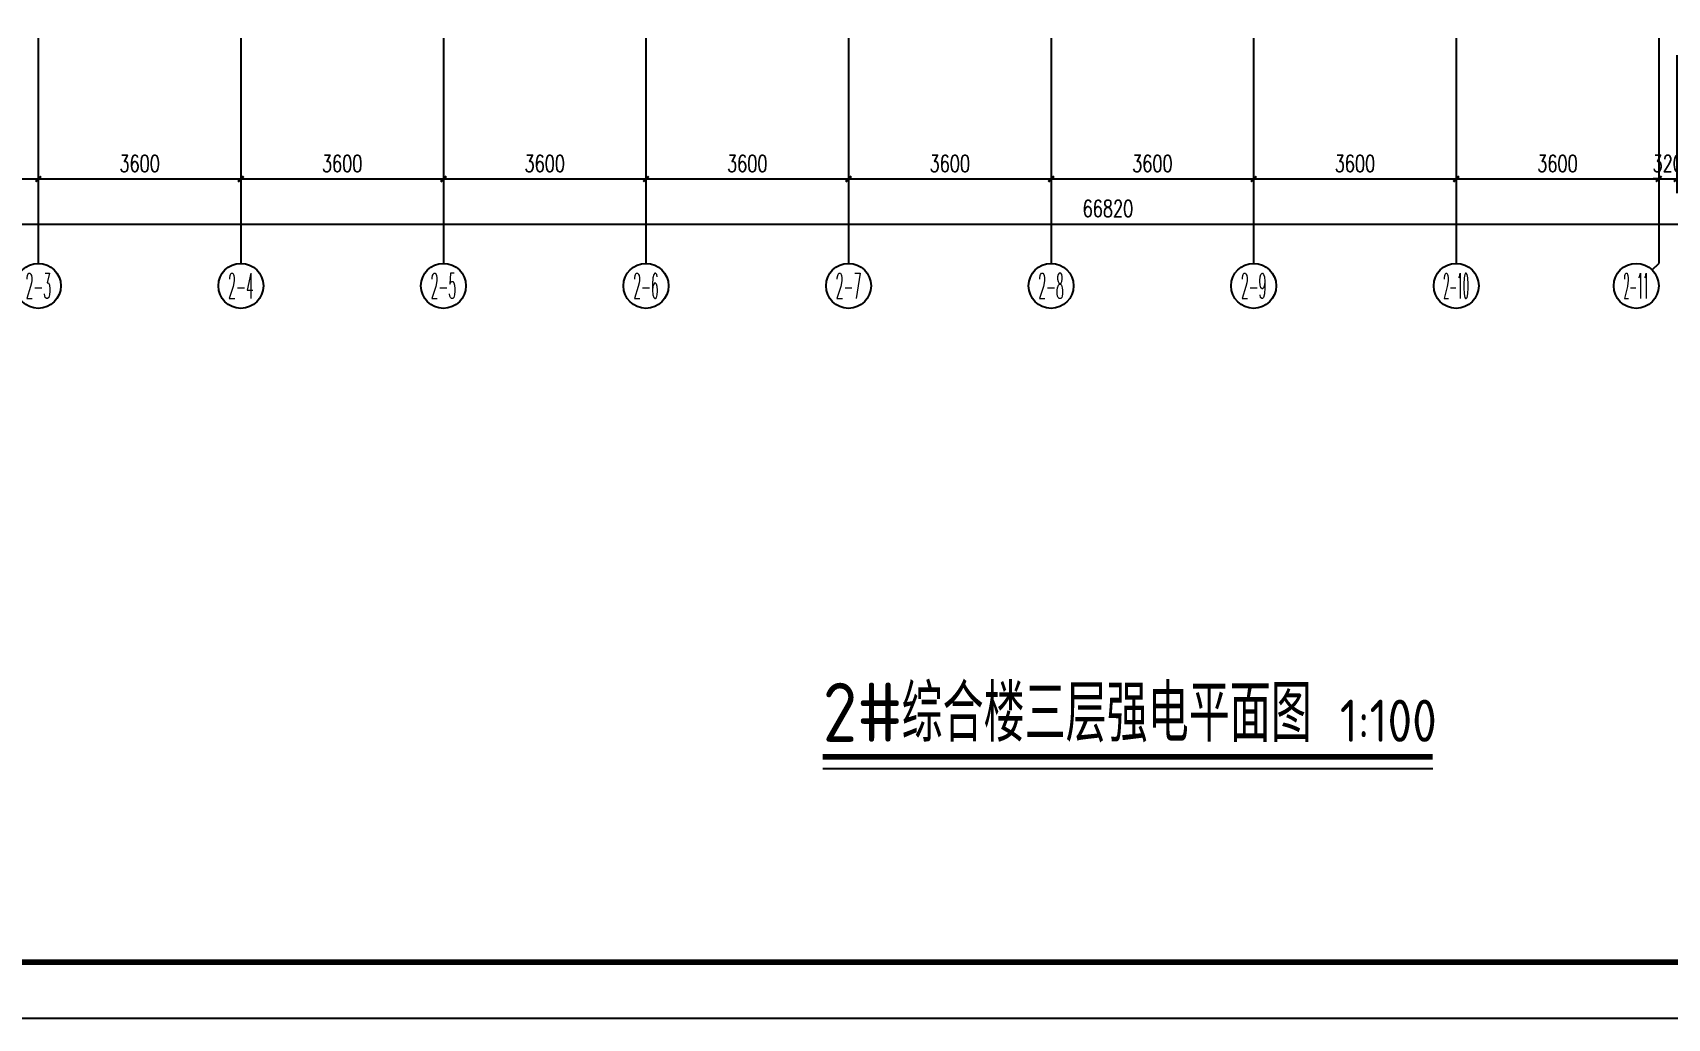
# Model space of a CAD drawing. Extents: x -9422388 to 15610651, y -1992469 to 953794.
# Drawn here: x -2757211 to -2728159, y -224770 to -207251 of the extents above; entities that cross this region are included whole.
import ezdxf
from ezdxf.enums import TextEntityAlignment as Align

# ---------------------------------------------------------------- set-up
doc = ezdxf.new("R2010")
doc.units = 0
doc.header["$LTSCALE"] = 1000
for name, color, linetype in [('A-ANNO-IDEN', 3, 'Continuous'), ('AXIS_TEXT', 7, 'Continuous'), ('PUB_TITLE', 4, 'Continuous')]:
    doc.layers.add(name, color=color, linetype=linetype)
doc.styles.add('_TCH_AXIS', font='COMPLEX', dxfattribs={"bigfont": 'GBCBIG'})
doc.styles.add('_TCH_DIM_T3', font='SIMPLEX', dxfattribs={"width": 0.705882, "bigfont": 'GBCBIG'})
doc.styles.add('COMPLEX', font='COMPLEX')
doc.styles.get("Standard").update_dxf_attribs({"font": 'gbenor.shx', "bigfont": 'gbcbig.shx'})
doc.dimstyles.new('_TCH_ARCH&&100', dxfattribs={"dimtxt": 297.5, "dimasz": 100, "dimexe": 250, "dimexo": 300, "dimgap": 126.25, "dimtad": 1, "dimdec": 0, "dimzin": 0, "dimdsep": 46, "dimtxsty": '_TCH_DIM_T3', "dimblk": 'ARCHTICK', "dimcen": 0.09, "dimclrt": 7, "dimazin": 2, "dimtfac": 1, "dimtdec": 0, "dimtix": 1, "dimtmove": 2, "dimatfit": 3, "dimfxl": 0, "dimtolj": 1, "dimtzin": 0, "dimarcsym": 0})

# ---------------------------------------------------------------- blocks, each defined once
blk = doc.blocks.new('_ArchTick')
at = {"color": 0, "linetype": 'ByBlock', "const_width": 0.4}
blk.add_lwpolyline([(-0.5, -0.5), (0.5, 0.5)], dxfattribs=at)
blk = doc.blocks.new('*D2887')
at = {"color": 0, "lineweight": -2, "transparency": 16777216}
for p, q in [((1579630, -199693), (1579630, -202943)), ((1646450, -199693), (1646450, -202943)), ((1579630, -202693), (1646450, -202693))]:
    blk.add_line(p, q, dxfattribs=at)
at = {"layer": 'Defpoints', "color": 0, "transparency": 16777216}
for p in [(1579630, -199393), (1646450, -199393), (1646450, -202693)]:
    blk.add_point(p, dxfattribs=at)
at = {"color": 0, "lineweight": -2, "transparency": 16777216, "xscale": 100, "yscale": 100, "zscale": 100, "rotation": 180}
blk.add_blockref('_ArchTick', (1579630, -202693), dxfattribs=at)
at = {"color": 0, "lineweight": -2, "transparency": 16777216, "xscale": 100, "yscale": 100, "zscale": 100}
blk.add_blockref('_ArchTick', (1646450, -202693), dxfattribs=at)
at = {"color": 7, "transparency": 16777216, "insert": (1613040, -202418), "char_height": 297.5, "attachment_point": 5, "style": '_TCH_DIM_T3'}
blk.add_mtext('\\A1;66820', dxfattribs=at)
blk = doc.blocks.new('*D2889')
at = {"color": 0, "lineweight": -2, "transparency": 16777216}
for p, q in [((1586830, -199693), (1586830, -202143)), ((1594030, -199693), (1594030, -202143)), ((1586830, -201893), (1594030, -201893))]:
    blk.add_line(p, q, dxfattribs=at)
at = {"layer": 'Defpoints', "color": 0, "transparency": 16777216}
for p in [(1586830, -199393), (1594030, -199393), (1594030, -201893)]:
    blk.add_point(p, dxfattribs=at)
at = {"color": 0, "lineweight": -2, "transparency": 16777216, "xscale": 100, "yscale": 100, "zscale": 100, "rotation": 180}
blk.add_blockref('_ArchTick', (1586830, -201893), dxfattribs=at)
at = {"color": 0, "lineweight": -2, "transparency": 16777216, "xscale": 100, "yscale": 100, "zscale": 100}
blk.add_blockref('_ArchTick', (1594030, -201893), dxfattribs=at)
at = {"color": 7, "transparency": 16777216, "insert": (1590430, -201618), "char_height": 297.5, "attachment_point": 5, "style": '_TCH_DIM_T3'}
blk.add_mtext('\\A1;7200', dxfattribs=at)
blk = doc.blocks.new('*D2890')
at = {"color": 0, "lineweight": -2, "transparency": 16777216}
for p, q in [((1594030, -199693), (1594030, -202143)), ((1597630, -199693), (1597630, -202143)), ((1594030, -201893), (1597630, -201893))]:
    blk.add_line(p, q, dxfattribs=at)
at = {"layer": 'Defpoints', "color": 0, "transparency": 16777216}
for p in [(1594030, -199393), (1597630, -199393), (1597630, -201893)]:
    blk.add_point(p, dxfattribs=at)
at = {"color": 0, "lineweight": -2, "transparency": 16777216, "xscale": 100, "yscale": 100, "zscale": 100, "rotation": 180}
blk.add_blockref('_ArchTick', (1594030, -201893), dxfattribs=at)
at = {"color": 0, "lineweight": -2, "transparency": 16777216, "xscale": 100, "yscale": 100, "zscale": 100}
blk.add_blockref('_ArchTick', (1597630, -201893), dxfattribs=at)
at = {"color": 7, "transparency": 16777216, "insert": (1595830, -201618), "char_height": 297.5, "attachment_point": 5, "style": '_TCH_DIM_T3'}
blk.add_mtext('\\A1;3600', dxfattribs=at)
blk = doc.blocks.new('*D2891')
at = {"color": 0, "lineweight": -2, "transparency": 16777216}
for p, q in [((1597630, -199693), (1597630, -202143)), ((1601230, -199693), (1601230, -202143)), ((1597630, -201893), (1601230, -201893))]:
    blk.add_line(p, q, dxfattribs=at)
at = {"layer": 'Defpoints', "color": 0, "transparency": 16777216}
for p in [(1597630, -199393), (1601230, -199393), (1601230, -201893)]:
    blk.add_point(p, dxfattribs=at)
at = {"color": 0, "lineweight": -2, "transparency": 16777216, "xscale": 100, "yscale": 100, "zscale": 100, "rotation": 180}
blk.add_blockref('_ArchTick', (1597630, -201893), dxfattribs=at)
at = {"color": 0, "lineweight": -2, "transparency": 16777216, "xscale": 100, "yscale": 100, "zscale": 100}
blk.add_blockref('_ArchTick', (1601230, -201893), dxfattribs=at)
at = {"color": 7, "transparency": 16777216, "insert": (1599430, -201618), "char_height": 297.5, "attachment_point": 5, "style": '_TCH_DIM_T3'}
blk.add_mtext('\\A1;3600', dxfattribs=at)
blk = doc.blocks.new('*D2892')
at = {"color": 0, "lineweight": -2, "transparency": 16777216}
for p, q in [((1601230, -199693), (1601230, -202143)), ((1604830, -199693), (1604830, -202143)), ((1601230, -201893), (1604830, -201893))]:
    blk.add_line(p, q, dxfattribs=at)
at = {"layer": 'Defpoints', "color": 0, "transparency": 16777216}
for p in [(1601230, -199393), (1604830, -199393), (1604830, -201893)]:
    blk.add_point(p, dxfattribs=at)
at = {"color": 0, "lineweight": -2, "transparency": 16777216, "xscale": 100, "yscale": 100, "zscale": 100, "rotation": 180}
blk.add_blockref('_ArchTick', (1601230, -201893), dxfattribs=at)
at = {"color": 0, "lineweight": -2, "transparency": 16777216, "xscale": 100, "yscale": 100, "zscale": 100}
blk.add_blockref('_ArchTick', (1604830, -201893), dxfattribs=at)
at = {"color": 7, "transparency": 16777216, "insert": (1603030, -201618), "char_height": 297.5, "attachment_point": 5, "style": '_TCH_DIM_T3'}
blk.add_mtext('\\A1;3600', dxfattribs=at)
blk = doc.blocks.new('*D2893')
at = {"color": 0, "lineweight": -2, "transparency": 16777216}
for p, q in [((1604830, -199693), (1604830, -202143)), ((1608430, -199693), (1608430, -202143)), ((1604830, -201893), (1608430, -201893))]:
    blk.add_line(p, q, dxfattribs=at)
at = {"layer": 'Defpoints', "color": 0, "transparency": 16777216}
for p in [(1604830, -199393), (1608430, -199393), (1608430, -201893)]:
    blk.add_point(p, dxfattribs=at)
at = {"color": 0, "lineweight": -2, "transparency": 16777216, "xscale": 100, "yscale": 100, "zscale": 100, "rotation": 180}
blk.add_blockref('_ArchTick', (1604830, -201893), dxfattribs=at)
at = {"color": 0, "lineweight": -2, "transparency": 16777216, "xscale": 100, "yscale": 100, "zscale": 100}
blk.add_blockref('_ArchTick', (1608430, -201893), dxfattribs=at)
at = {"color": 7, "transparency": 16777216, "insert": (1606630, -201618), "char_height": 297.5, "attachment_point": 5, "style": '_TCH_DIM_T3'}
blk.add_mtext('\\A1;3600', dxfattribs=at)
blk = doc.blocks.new('*D2894')
at = {"color": 0, "lineweight": -2, "transparency": 16777216}
for p, q in [((1608430, -199693), (1608430, -202143)), ((1612030, -199693), (1612030, -202143)), ((1608430, -201893), (1612030, -201893))]:
    blk.add_line(p, q, dxfattribs=at)
at = {"layer": 'Defpoints', "color": 0, "transparency": 16777216}
for p in [(1608430, -199393), (1612030, -199393), (1612030, -201893)]:
    blk.add_point(p, dxfattribs=at)
at = {"color": 0, "lineweight": -2, "transparency": 16777216, "xscale": 100, "yscale": 100, "zscale": 100, "rotation": 180}
blk.add_blockref('_ArchTick', (1608430, -201893), dxfattribs=at)
at = {"color": 0, "lineweight": -2, "transparency": 16777216, "xscale": 100, "yscale": 100, "zscale": 100}
blk.add_blockref('_ArchTick', (1612030, -201893), dxfattribs=at)
at = {"color": 7, "transparency": 16777216, "insert": (1610230, -201618), "char_height": 297.5, "attachment_point": 5, "style": '_TCH_DIM_T3'}
blk.add_mtext('\\A1;3600', dxfattribs=at)
blk = doc.blocks.new('*D2895')
at = {"color": 0, "lineweight": -2, "transparency": 16777216}
for p, q in [((1612030, -199693), (1612030, -202143)), ((1615630, -199693), (1615630, -202143)), ((1612030, -201893), (1615630, -201893))]:
    blk.add_line(p, q, dxfattribs=at)
at = {"layer": 'Defpoints', "color": 0, "transparency": 16777216}
for p in [(1612030, -199393), (1615630, -199393), (1615630, -201893)]:
    blk.add_point(p, dxfattribs=at)
at = {"color": 0, "lineweight": -2, "transparency": 16777216, "xscale": 100, "yscale": 100, "zscale": 100, "rotation": 180}
blk.add_blockref('_ArchTick', (1612030, -201893), dxfattribs=at)
at = {"color": 0, "lineweight": -2, "transparency": 16777216, "xscale": 100, "yscale": 100, "zscale": 100}
blk.add_blockref('_ArchTick', (1615630, -201893), dxfattribs=at)
at = {"color": 7, "transparency": 16777216, "insert": (1613830, -201618), "char_height": 297.5, "attachment_point": 5, "style": '_TCH_DIM_T3'}
blk.add_mtext('\\A1;3600', dxfattribs=at)
blk = doc.blocks.new('*D2896')
at = {"color": 0, "lineweight": -2, "transparency": 16777216}
for p, q in [((1615630, -199693), (1615630, -202143)), ((1619230, -199693), (1619230, -202143)), ((1615630, -201893), (1619230, -201893))]:
    blk.add_line(p, q, dxfattribs=at)
at = {"layer": 'Defpoints', "color": 0, "transparency": 16777216}
for p in [(1615630, -199393), (1619230, -199393), (1619230, -201893)]:
    blk.add_point(p, dxfattribs=at)
at = {"color": 0, "lineweight": -2, "transparency": 16777216, "xscale": 100, "yscale": 100, "zscale": 100, "rotation": 180}
blk.add_blockref('_ArchTick', (1615630, -201893), dxfattribs=at)
at = {"color": 0, "lineweight": -2, "transparency": 16777216, "xscale": 100, "yscale": 100, "zscale": 100}
blk.add_blockref('_ArchTick', (1619230, -201893), dxfattribs=at)
at = {"color": 7, "transparency": 16777216, "insert": (1617430, -201618), "char_height": 297.5, "attachment_point": 5, "style": '_TCH_DIM_T3'}
blk.add_mtext('\\A1;3600', dxfattribs=at)
blk = doc.blocks.new('*D2897')
at = {"color": 0, "lineweight": -2, "transparency": 16777216}
for p, q in [((1619230, -199693), (1619230, -202143)), ((1622830, -199693), (1622830, -202143)), ((1619230, -201893), (1622830, -201893))]:
    blk.add_line(p, q, dxfattribs=at)
at = {"layer": 'Defpoints', "color": 0, "transparency": 16777216}
for p in [(1619230, -199393), (1622830, -199393), (1622830, -201893)]:
    blk.add_point(p, dxfattribs=at)
at = {"color": 0, "lineweight": -2, "transparency": 16777216, "xscale": 100, "yscale": 100, "zscale": 100, "rotation": 180}
blk.add_blockref('_ArchTick', (1619230, -201893), dxfattribs=at)
at = {"color": 0, "lineweight": -2, "transparency": 16777216, "xscale": 100, "yscale": 100, "zscale": 100}
blk.add_blockref('_ArchTick', (1622830, -201893), dxfattribs=at)
at = {"color": 7, "transparency": 16777216, "insert": (1621030, -201618), "char_height": 297.5, "attachment_point": 5, "style": '_TCH_DIM_T3'}
blk.add_mtext('\\A1;3600', dxfattribs=at)
blk = doc.blocks.new('*D2898')
at = {"color": 0, "lineweight": -2, "transparency": 16777216}
for p, q in [((1622830, -199693), (1622830, -202143)), ((1623150, -199693), (1623150, -202143)), ((1622830, -201893), (1622730, -201893)), ((1622830, -201893), (1623150, -201893)), ((1623150, -201893), (1623250, -201893))]:
    blk.add_line(p, q, dxfattribs=at)
at = {"layer": 'Defpoints', "color": 0, "transparency": 16777216}
for p in [(1622830, -199393), (1623150, -199393), (1623150, -201893)]:
    blk.add_point(p, dxfattribs=at)
at = {"color": 0, "lineweight": -2, "transparency": 16777216, "xscale": 100, "yscale": 100, "zscale": 100}
blk.add_blockref('_ArchTick', (1622830, -201893), dxfattribs=at)
at = {"color": 0, "lineweight": -2, "transparency": 16777216, "xscale": 100, "yscale": 100, "zscale": 100, "rotation": 180}
blk.add_blockref('_ArchTick', (1623150, -201893), dxfattribs=at)
at = {"color": 7, "transparency": 16777216, "insert": (1622990, -201618), "char_height": 297.5, "attachment_point": 5, "style": '_TCH_DIM_T3'}
blk.add_mtext('\\A1;320', dxfattribs=at)
blk = doc.blocks.new('_AXISO')
at = {"color": 0}
blk.add_circle((0, 0), 0.5, dxfattribs=at)
at = {"layer": 'AXIS_TEXT', "color": 0, "style": 'COMPLEX', "width": 1.041667}
blk.add_attdef('A', text='', height=0.56, dxfattribs=at).set_placement((-0.25, -0.28), (0.25, -0.28), align=Align.FIT)
blk = doc.blocks.new('542523')
at = {"color": 8}
for p, q in [((1594029.8, -199392.6), (1594029.8, -203392.6)), ((1597629.8, -199392.6), (1597629.8, -203392.6)), ((1601229.8, -199392.6), (1601229.8, -203392.6)), ((1604829.8, -199392.6), (1604829.8, -203392.6)), ((1608429.8, -199392.6), (1608429.8, -203392.6)), ((1612029.8, -199392.6), (1612029.8, -203392.6)), ((1615629.8, -199392.6), (1615629.8, -203392.6)), ((1619229.8, -199392.6), (1619229.8, -203392.6)), ((1622829.8, -199392.6), (1622829.8, -203392.6)), ((1622712.7, -203509.7), (1622829.8, -203392.6))]:
    blk.add_line(p, q, dxfattribs=at)
ref = blk.add_blockref('_AXISO', (1594029.8, -203792.6), dxfattribs=dict(at, xscale=800, yscale=800, zscale=800))
ref.add_attrib('A', '2-3', dxfattribs={"layer": 'AXIS_TEXT', "color": 8, "height": 452.55, "style": '_TCH_AXIS', "width": 0.35}).set_placement((1593803.5, -204018.8), (1594256.1, -204018.8), align=Align.FIT)
ref = blk.add_blockref('_AXISO', (1597629.8, -203792.6), dxfattribs=dict(at, xscale=800, yscale=800, zscale=800))
ref.add_attrib('A', '2-4', dxfattribs={"layer": 'AXIS_TEXT', "color": 8, "height": 452.55, "style": '_TCH_AXIS', "width": 0.33871}).set_placement((1597403.5, -204018.8), (1597856.1, -204018.8), align=Align.FIT)
ref = blk.add_blockref('_AXISO', (1601229.8, -203792.6), dxfattribs=dict(at, xscale=800, yscale=800, zscale=800))
ref.add_attrib('A', '2-5', dxfattribs={"layer": 'AXIS_TEXT', "color": 8, "height": 452.55, "style": '_TCH_AXIS', "width": 0.35}).set_placement((1601003.5, -204018.8), (1601456.1, -204018.8), align=Align.FIT)
ref = blk.add_blockref('_AXISO', (1604829.8, -203792.6), dxfattribs=dict(at, xscale=800, yscale=800, zscale=800))
ref.add_attrib('A', '2-6', dxfattribs={"layer": 'AXIS_TEXT', "color": 8, "height": 452.55, "style": '_TCH_AXIS', "width": 0.35}).set_placement((1604603.5, -204018.8), (1605056.1, -204018.8), align=Align.FIT)
ref = blk.add_blockref('_AXISO', (1608429.8, -203792.6), dxfattribs=dict(at, xscale=800, yscale=800, zscale=800))
ref.add_attrib('A', '2-7', dxfattribs={"layer": 'AXIS_TEXT', "color": 8, "height": 452.55, "style": '_TCH_AXIS', "width": 0.35}).set_placement((1608203.5, -204018.8), (1608656.1, -204018.8), align=Align.FIT)
ref = blk.add_blockref('_AXISO', (1612029.8, -203792.6), dxfattribs=dict(at, xscale=800, yscale=800, zscale=800))
ref.add_attrib('A', '2-8', dxfattribs={"layer": 'AXIS_TEXT', "color": 8, "height": 452.55, "style": '_TCH_AXIS', "width": 0.35}).set_placement((1611803.5, -204018.8), (1612256.1, -204018.8), align=Align.FIT)
ref = blk.add_blockref('_AXISO', (1615629.8, -203792.6), dxfattribs=dict(at, xscale=800, yscale=800, zscale=800))
ref.add_attrib('A', '2-9', dxfattribs={"layer": 'AXIS_TEXT', "color": 8, "height": 452.55, "style": '_TCH_AXIS', "width": 0.35}).set_placement((1615403.5, -204018.8), (1615856.1, -204018.8), align=Align.FIT)
ref = blk.add_blockref('_AXISO', (1619229.8, -203792.6), dxfattribs=dict(at, xscale=800, yscale=800, zscale=800))
ref.add_attrib('A', '2-10', dxfattribs={"layer": 'AXIS_TEXT', "color": 8, "height": 452.55, "style": '_TCH_AXIS', "width": 0.28}).set_placement((1619003.5, -204018.8), (1619456.1, -204018.8), align=Align.FIT)
ref = blk.add_blockref('_AXISO', (1622429.8, -203792.6), dxfattribs=dict(at, xscale=800, yscale=800, zscale=800))
ref.add_attrib('A', '2-11', dxfattribs={"layer": 'AXIS_TEXT', "color": 8, "height": 452.55, "style": '_TCH_AXIS', "width": 0.3}).set_placement((1622203.5, -204018.8), (1622656.1, -204018.8), align=Align.FIT)
for p1, p2, distance, picture, middle in [((1579629.8, -199392.6), (1646449.8, -199392.6), -3300, '*D2887', (1613039.8, -202417.6)), ((1586829.8, -199392.6), (1594029.8, -199392.6), -2500, '*D2889', (1590429.8, -201617.6)), ((1594029.8, -199392.6), (1597629.8, -199392.6), -2500, '*D2890', (1595829.8, -201617.6)), ((1597629.8, -199392.6), (1601229.8, -199392.6), -2500, '*D2891', (1599429.8, -201617.6)), ((1601229.8, -199392.6), (1604829.8, -199392.6), -2500, '*D2892', (1603029.8, -201617.6)), ((1604829.8, -199392.6), (1608429.8, -199392.6), -2500, '*D2893', (1606629.8, -201617.6)), ((1608429.8, -199392.6), (1612029.8, -199392.6), -2500, '*D2894', (1610229.8, -201617.6)), ((1612029.8, -199392.6), (1615629.8, -199392.6), -2500, '*D2895', (1613829.8, -201617.6)), ((1615629.8, -199392.6), (1619229.8, -199392.6), -2500, '*D2896', (1617429.8, -201617.6)), ((1619229.8, -199392.6), (1622829.8, -199392.6), -2500, '*D2897', (1621029.8, -201617.6)), ((1622829.8, -199392.6), (1623149.8, -199392.6), -2500, '*D2898', (1622989.8, -201617.6))]:
    dim = blk.add_aligned_dim(p1=p1, p2=p2, distance=distance, dimstyle='_TCH_ARCH&&100', dxfattribs=at)
    dim.commit()
    dim.dimension.update_dxf_attribs({"geometry": picture, "text_midpoint": middle})

msp = doc.modelspace()

# ---------------------------------------------------------------- linework, layer by layer
at = {"layer": 'A-ANNO-IDEN', "const_width": 105}
msp.add_lwpolyline([(-2743168.89681, -220121.75296), (-2732328.2983, -220121.75296)], dxfattribs=at)
at = {"layer": 'A-ANNO-IDEN'}
msp.add_lwpolyline([(-2743168.89681, -220331.75296), (-2732328.2983, -220331.75296)], dxfattribs=at)
at = {"layer": 'PUB_TITLE'}
msp.add_lwpolyline([(-2786874.25692, -224769.87898), (-2681774.25692, -224769.87898), (-2681774.25692, -165369.87898), (-2786874.25692, -165369.87898)], close=True, dxfattribs=at)
at = {"layer": 'PUB_TITLE', "const_width": 100}
msp.add_lwpolyline([(-2784374.25692, -223769.87898), (-2682774.25692, -223769.87898), (-2682774.25692, -166369.87898), (-2784374.25692, -166369.87898)], close=True, dxfattribs=at)

# ---------------------------------------------------------------- block references
msp.add_blockref('542523', (-4351141.06824, -7958.61085))

# ---------------------------------------------------------------- texts
at = {"layer": 'A-ANNO-IDEN', "color": 7}
for s, height, p in [('综合楼三层强电平面图', 1012.765957, (-2741768.89681, -219855.9019)), ('2#', 1050, (-2743168.89681, -219855.9019)), ('1:100', 750, (-2733978.79043, -219855.9019))]:
    msp.add_text(s, height=height, dxfattribs=at).set_placement(p)

doc.saveas('drawing.dxf')
